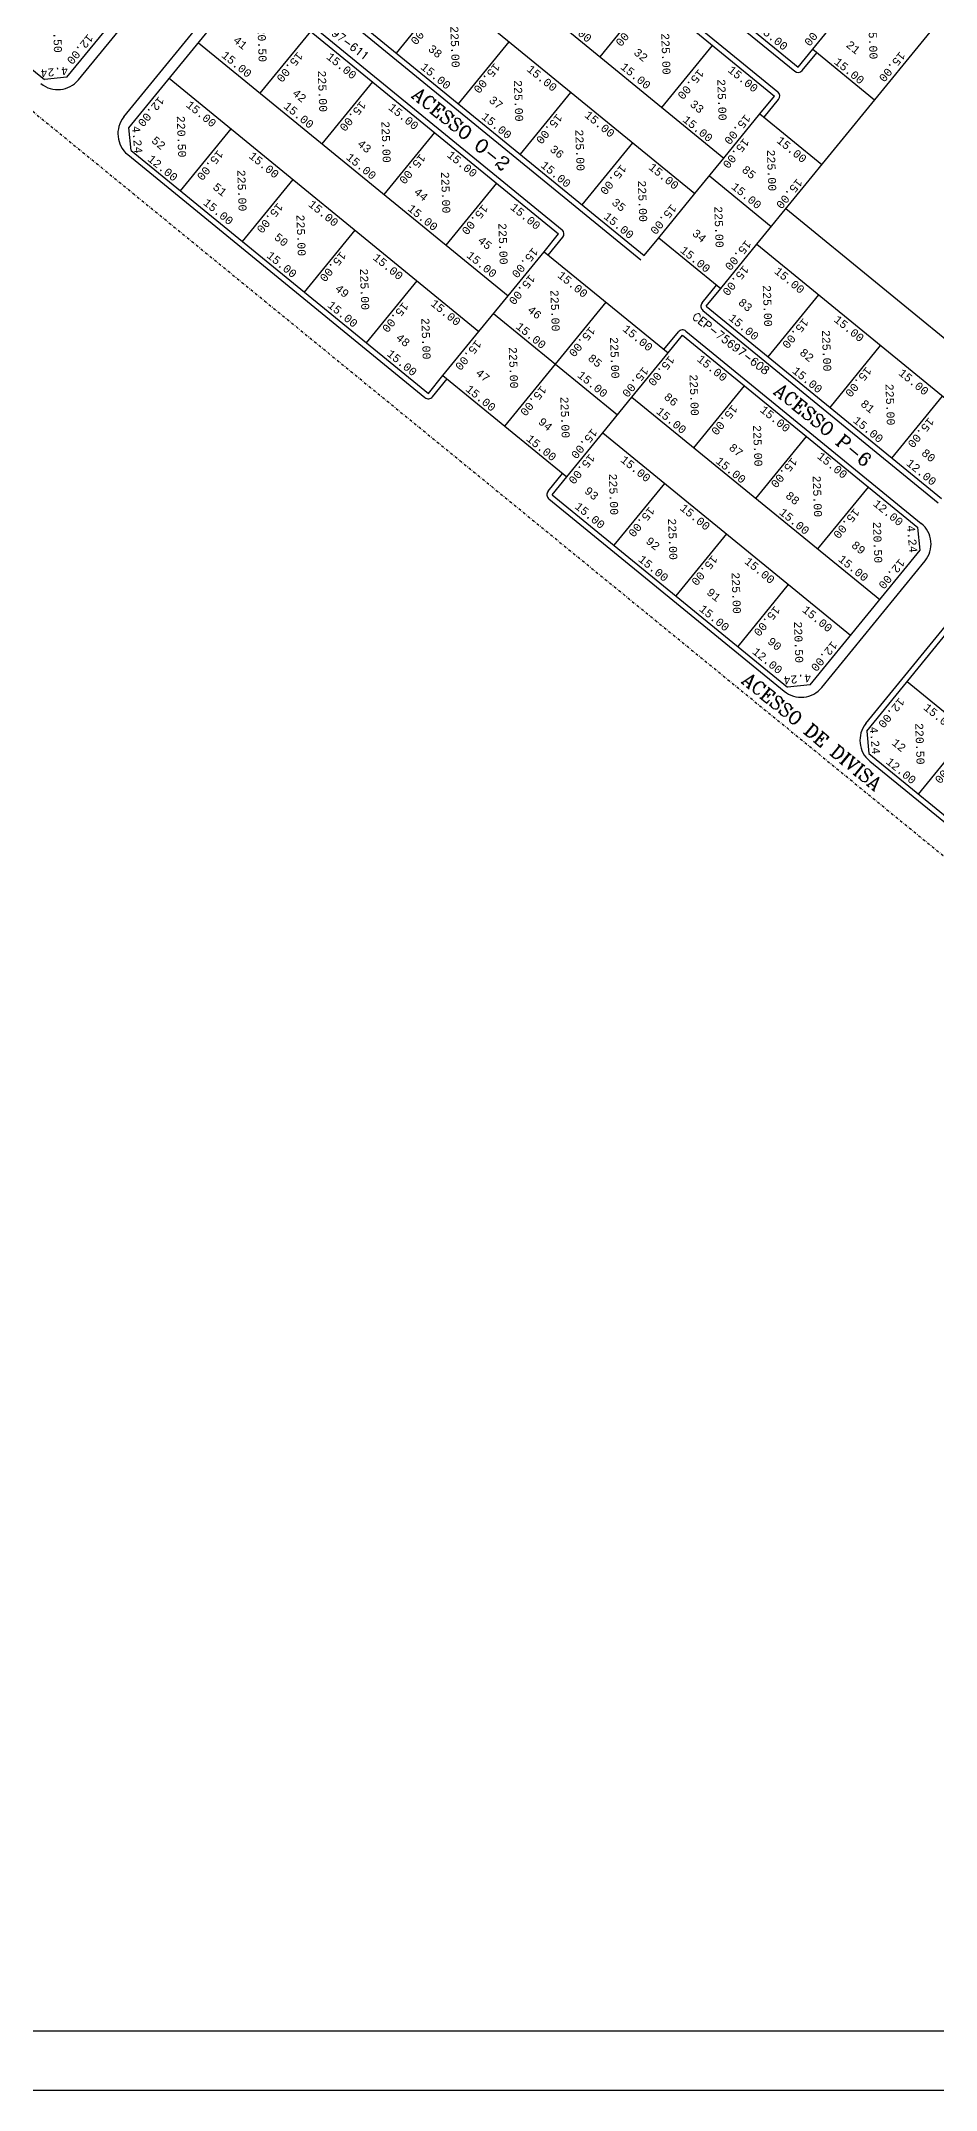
# Model space of a CAD drawing. Extents: x 8330 to 9134, y -11383 to -10245.
# Drawn here: x 8648.6 to 8816.5, y -11383.3 to -10999.2 of the extents above; entities that cross this region are included whole.
import ezdxf
from ezdxf.enums import TextEntityAlignment as Align

# ---------------------------------------------------------------- set-up
doc = ezdxf.new("R2010")
doc.units = 0
doc.header["$MEASUREMENT"] = 0
doc.linetypes.add('DASHDOT', pattern=[1, 0.5, -0.25, 0, -0.25])
doc.layers.get('0').update_dxf_attribs({"linetype": 'CONTINUOUS'})
for name, color, linetype in [('AREAS', 1, 'CONTINUOUS'), ('CEP', 6, 'CONTINUOUS'), ('LIMITES', 52, 'CONTINUOUS'), ('LOTES', 132, 'CONTINUOUS'), ('METRAGENS', 40, 'CONTINUOUS'), ('MOVEIS', 10, 'CONTINUOUS'), ('N_LOTE', 160, 'CONTINUOUS'), ('QUADRAS', 1, 'CONTINUOUS'), ('RUA', 160, 'CONTINUOUS')]:
    doc.layers.add(name, color=color, linetype=linetype)
doc.styles.add('MONOTXT', font='MONOTXT', dxfattribs={"height": 0.2})
doc.styles.add('ROMANC', font='ROMANC', dxfattribs={"height": 0.2})

msp = doc.modelspace()

# ---------------------------------------------------------------- linework, layer by layer
msp.add_line((8329.75741, -11383.29243), (9134.42366, -11383.29243))
at = {"layer": 'LIMITES', "linetype": 'DASHDOT'}
msp.add_line((8423.06429, -10829.32276), (8971.48445, -11277.44517), dxfattribs=at)
at = {"layer": 'LOTES', "linetype": 'Continuous'}
for p, q in [((8715.30818, -11001.45808), (8724.79931, -10989.84266)), ((8753.48443, -11002.14992), (8762.97558, -10990.53447)), ((8793.36274, -11000.7587), (8800.12675, -10992.48078)), ((8689.77239, -11009.00296), (8699.26354, -10997.38751)), ((8726.92361, -11010.94922), (8736.41474, -10999.3338)), ((8765.09984, -11011.64109), (8774.59098, -11000.02565)), ((8701.38783, -11018.49409), (8710.87898, -11006.87864)), ((8738.53904, -11020.44036), (8748.03017, -11008.82494)), ((8674.82701, -11027.29339), (8684.31814, -11015.67797)), ((8776.71526, -11021.13223), (8783.4793, -11012.85428)), ((8713.00326, -11027.98523), (8722.49441, -11016.36978)), ((8750.15444, -11029.93153), (8759.64559, -11018.31609)), ((8686.44245, -11036.78452), (8695.93358, -11025.1691)), ((8724.6187, -11037.47636), (8734.10985, -11025.86091)), ((8773.98815, -11024.46972), (8785.60359, -11033.96087)), ((8764.49701, -11036.08515), (8771.26102, -11027.80723)), ((8698.05788, -11046.27566), (8707.54901, -11034.66024)), ((8736.23411, -11046.96753), (8742.99814, -11038.68958)), ((8776.11245, -11045.57629), (8782.87644, -11037.2984)), ((8709.67331, -11055.7668), (8719.16444, -11044.15138)), ((8733.50699, -11050.30502), (8756.73786, -11069.28731)), ((8735.63128, -11071.41159), (8754.61357, -11048.18072)), ((8785.00075, -11058.40495), (8794.49188, -11046.78953)), ((8724.01585, -11061.92045), (8730.77986, -11053.64253)), ((8759.46496, -11065.94983), (8766.22901, -11057.67186)), ((8796.61618, -11067.89609), (8806.10731, -11056.28067)), ((8771.0804, -11075.44096), (8780.57155, -11063.82551)), ((8808.23161, -11077.38723), (8817.72274, -11065.77181)), ((8747.24672, -11080.90273), (8754.01071, -11072.62484)), ((8782.69583, -11084.9321), (8792.18698, -11073.31665)), ((8756.13502, -11093.73139), (8765.62615, -11082.11597)), ((8794.31127, -11094.42323), (8803.80242, -11082.80778)), ((8767.75045, -11103.22253), (8777.24158, -11091.60711)), ((8779.36588, -11112.71367), (8788.85701, -11101.09825)), ((8813.20546, -11140.36456), (8822.69659, -11128.74914))]:
    msp.add_line(p, q, dxfattribs=at)
at = {"layer": 'MOVEIS'}
msp.add_line((8353.82184, -11372.17809), (9112.78753, -11372.17809), dxfattribs=at)
at = {"layer": 'QUADRAS', "linetype": 'Continuous'}
for p, q in [((8722.63338, -10949.82197), (8790.00286, -11004.87059)), ((8723.26612, -10949.04761), (8790.63562, -11004.09624)), ((8718.83691, -10954.46816), (8786.20641, -11009.51679)), ((8719.46965, -10953.69378), (8786.83916, -11008.74242)), ((8593.51899, -10960.85545), (8649.27305, -11006.41293)), ((8707.02269, -10964.18537), (8776.71526, -11021.13223)), ((8701.56844, -10970.86038), (8771.26102, -11027.80723)), ((8782.87645, -11037.2984), (8833.84391, -10974.92339)), ((8653.49436, -11005.98806), (8674.13445, -10980.72836)), ((8655.67583, -11006.47919), (8675.05043, -10982.7682)), ((8693.76764, -10985.14842), (8761.13713, -11040.19703)), ((8694.40039, -10984.37406), (8761.76987, -11039.42267)), ((8690.60392, -10989.02023), (8746.358, -11034.57772)), ((8664.19382, -11013.43934), (8683.56839, -10989.72833)), ((8665.1098, -11015.47918), (8685.74985, -10990.21946)), ((8689.97118, -10989.7946), (8745.72525, -11035.35209)), ((8678.15696, -10999.51181), (8736.23411, -11046.96753)), ((8790.6356, -11004.09622), (8793.36274, -11000.7587)), ((8791.40996, -11004.72897), (8794.13711, -11001.39144)), ((8793.36274, -11000.7587), (8804.97818, -11010.24984)), ((8653.49436, -11005.98806), (8649.27309, -11006.41288)), ((8672.70271, -11006.18682), (8730.77986, -11053.64253)), ((8783.4793, -11012.85428), (8786.20641, -11009.51679)), ((8784.25367, -11013.48702), (8786.98078, -11010.14953)), ((8665.53466, -11019.7005), (8665.1098, -11015.47918)), ((8783.4793, -11012.85428), (8795.09474, -11022.34542)), ((8665.53466, -11019.7005), (8721.28871, -11065.25797)), ((8664.90192, -11020.47486), (8720.65598, -11066.03233)), ((8771.26102, -11027.80723), (8776.71527, -11021.13223)), ((8788.33069, -11030.62339), (8836.34114, -11069.85344)), ((8742.99814, -11038.68958), (8745.72528, -11035.35205)), ((8742.99814, -11038.68958), (8766.22901, -11057.67186)), ((8743.77251, -11039.32232), (8746.49962, -11035.98483)), ((8761.76987, -11039.42267), (8764.49701, -11036.08515)), ((8764.49701, -11036.08515), (8776.11245, -11045.57629)), ((8782.87644, -11037.2984), (8829.33816, -11075.26296)), ((8772.61094, -11048.28109), (8775.3381, -11044.94354)), ((8773.38531, -11048.91382), (8776.11246, -11045.57629)), ((8730.77986, -11053.64253), (8736.23411, -11046.96753)), ((8772.75255, -11049.6882), (8816.89118, -11085.75453)), ((8773.3853, -11048.91384), (8817.52389, -11084.98015)), ((8765.45465, -11057.03911), (8768.18174, -11053.70164)), ((8766.22901, -11057.67186), (8768.95611, -11054.33438)), ((8768.9561, -11054.33439), (8813.09478, -11090.40076)), ((8769.58885, -11053.56002), (8813.72749, -11089.62636)), ((8721.28874, -11065.25794), (8724.01585, -11061.92045)), ((8724.01585, -11061.92045), (8747.24672, -11080.90273)), ((8722.06308, -11065.89072), (8724.79022, -11062.55319)), ((8754.01072, -11072.62484), (8759.46496, -11065.94983)), ((8759.46496, -11065.94983), (8805.92668, -11103.91439)), ((8754.01071, -11072.62484), (8800.47243, -11110.5894)), ((8743.74521, -11083.60753), (8746.47237, -11080.26998)), ((8744.51958, -11084.24026), (8747.24673, -11080.90273)), ((8743.88682, -11085.01463), (8788.02545, -11121.08097)), ((8744.51957, -11084.24028), (8788.65816, -11120.30659)), ((8813.5196, -11094.62203), (8813.09477, -11090.40069)), ((8792.87951, -11119.88175), (8813.5196, -11094.62204)), ((8795.06097, -11120.37287), (8814.43558, -11096.66188)), ((8803.34666, -11127.1432), (8822.72123, -11103.43222)), ((8803.48827, -11128.55032), (8824.12833, -11103.29061)), ((8811.08118, -11119.25797), (8880.77375, -11176.20483)), ((8792.87951, -11119.88175), (8788.65823, -11120.30658)), ((8803.48827, -11128.55032), (8803.91311, -11132.77165)), ((8803.91311, -11132.7716), (8871.28261, -11187.82025)), ((8804.05475, -11134.17872), (8870.64987, -11188.59461))]:
    msp.add_line(p, q, dxfattribs=at)
for centre, radius, start, end in [((8651.80402, -11003.31547), 5, 230.7472278, 320.7472028), ((8790.6356, -11004.09622), 1, 230.7473389, 320.7471556), ((8786.20642, -11009.51678), 1, 320.747275, 50.7472361), ((8668.06563, -11016.60305), 5, 140.7472528, 230.7472222), ((8745.72526, -11035.35208), 1, 320.7472472, 50.7472167), ((8773.3853, -11048.91383), 1, 140.7470889, 230.7471444), ((8768.9561, -11054.33438), 1, 50.7472028, 140.7472139), ((8721.28872, -11065.25797), 1, 230.7471972, 320.7472278), ((8744.51957, -11084.24027), 1, 140.7471444, 230.7472361), ((8810.56377, -11093.49817), 5, 320.7471889, 50.7472417), ((8791.18916, -11117.20916), 5, 230.7472194, 320.7472583), ((8807.21847, -11130.30691), 5, 140.7472722, 230.7472028)]:
    msp.add_arc(centre, radius, start, end, dxfattribs=at)

# ---------------------------------------------------------------- texts
at = {"layer": 'AREAS', "linetype": 'Continuous', "style": 'MONOTXT'}
for s, p in [('220.50', (8650.81739, -10993.64754)), ('220.50', (8689.20108, -10995.39005)), ('225.00', (8725.40193, -10996.44026)), ('225.00', (8803.76496, -10994.86951)), ('225.00', (8764.95093, -10997.75366)), ('225.00', (8700.56179, -11004.75903)), ('225.00', (8737.31643, -11006.54572)), ('225.00', (8775.45818, -11006.36596)), ('220.50', (8674.10961, -11013.26256)), ('225.00', (8712.47629, -11014.26395)), ('225.00', (8748.83044, -11015.80894)), ('225.00', (8784.77388, -11019.58418)), ('225.00', (8685.44426, -11023.36802)), ('225.00', (8723.65755, -11023.74611)), ('225.00', (8760.57544, -11025.35311)), ('225.00', (8774.89923, -11030.19596)), ('225.00', (8696.5362, -11031.7667)), ('225.00', (8734.40836, -11033.35936)), ('225.00', (8708.4507, -11041.87216)), ('225.00', (8744.17035, -11045.88128)), ('225.00', (8784.00256, -11044.98845)), ('225.00', (8719.96471, -11051.13538)), ('225.00', (8795.0945, -11053.38713)), ('225.00', (8736.36757, -11056.58376)), ('225.00', (8755.34921, -11054.72445)), ('225.00', (8770.25436, -11061.7059)), ('225.00', (8807.009, -11063.49259)), ('225.00', (8746.0335, -11065.89475)), ('225.00', (8782.16886, -11071.21082)), ('225.00', (8755.13683, -11080.31489)), ('225.00', (8793.35012, -11080.69298)), ('225.00', (8766.22877, -11088.71357)), ('220.50', (8804.6532, -11089.32402)), ('225.00', (8778.14327, -11098.81903)), ('220.50', (8789.8412, -11108.0343)), ('220.50', (8812.58121, -11127.07842))]:
    msp.add_text(s, height=1.5, rotation=271.9987528, dxfattribs=at).set_placement(p)
at = {"layer": 'CEP', "linetype": 'Continuous', "style": 'ROMANC'}
for s, p in [('CEP-75697-611', (8695.51352, -10992.18001)), ('CEP-75697-608', (8770.62999, -11051.13794))]:
    msp.add_text(s, height=1.5, rotation=322.3256083, dxfattribs=at).set_placement(p)
at = {"layer": 'METRAGENS', "linetype": 'Continuous', "style": 'MONOTXT'}
for s, rotation, p in [('15.00', 230.7472389, (8721.93361, -10994.10436)), ('15.00 ', 320.7472222, (8746.12736, -10995.48913)), ('15.00', 230.7472389, (8760.37087, -10994.40152)), ('15.00 ', 320.7472222, (8782.89703, -10996.98364)), ('15.00', 230.7472389, (8795.74101, -10994.34411)), ('12.00', 230.7472389, (8657.46629, -10997.77922)), ('15.00 ', 320.7472222, (8682.36352, -11002.07914)), ('15.00', 230.7472389, (8696.79894, -11001.12723)), ('15.00 ', 320.7472222, (8702.02919, -11002.3793)), ('15.00 ', 320.7472222, (8719.6952, -11004.29389)), ('15.00', 230.7472389, (8733.74798, -11003.20928)), ('15.00 ', 320.7472222, (8739.61944, -11004.6941)), ('15.00 ', 320.7472222, (8757.18649, -11004.26675)), ('15.00 ', 320.7472222, (8777.3206, -11004.84974)), ('15.00 ', 320.7472222, (8797.24324, -11003.31349)), ('15.00', 230.7472389, (8809.74405, -11001.07204)), ('15.00', 230.7472389, (8771.99893, -11004.35118)), ('12.00', 230.7472389, (8670.77815, -11009.47571)), ('15.00 ', 320.7472222, (8675.71804, -11011.39114)), ('15.00 ', 320.7472222, (8694.00551, -11011.61912)), ('15.00', 230.7472389, (8708.61332, -11010.33221)), ('15.00 ', 320.7472222, (8713.65725, -11011.88444)), ('15.00 ', 320.7472222, (8731.10909, -11013.59892)), ('15.00', 230.7472389, (8745.45272, -11012.71143)), ('15.00 ', 320.7472222, (8750.4326, -11013.29876)), ('15.00 ', 320.7472222, (8768.8433, -11014.15833)), ('15.00', 230.7472389, (8780.75571, -11012.82201)), ('15.00', 230.7472389, (8681.85423, -11019.52544)), ('15.00', 230.7472389, (8780.47623, -11017.29013)), ('15.00 ', 320.7472222, (8786.45, -11018.06794)), ('12.00 ', 320.7472222, (8668.49797, -11021.53394)), ('15.00 ', 320.7472222, (8687.48366, -11020.96148)), ('15.00 ', 320.7472222, (8705.71977, -11021.21037)), ('15.00', 230.7472389, (8719.79089, -11020.22282)), ('15.00 ', 320.7472222, (8724.64975, -11020.77532)), ('15.00 ', 320.7472222, (8742.22261, -11022.70384)), ('15.00', 230.7472389, (8757.4664, -11022.22369)), ('15.00 ', 320.7472222, (8762.44988, -11023.07279)), ('15.00 ', 320.7472222, (8777.9727, -11026.72494)), ('15.00', 230.7472389, (8790.47351, -11024.85583)), ('15.00 ', 320.7472222, (8678.91497, -11029.71497)), ('15.00', 230.7472389, (8693.06788, -11029.4308)), ('15.00 ', 320.7472222, (8698.63897, -11030.01513)), ('15.00 ', 320.7472222, (8717.26163, -11030.81557)), ('15.00', 230.7472389, (8731.50514, -11029.72796)), ('15.00 ', 320.7472222, (8736.53075, -11030.58832)), ('15.00', 230.7472389, (8766.87528, -11029.67056)), ('15.00 ', 320.7472222, (8754.0313, -11032.31009)), ('15.00 ', 320.7472222, (8690.82947, -11039.62033)), ('15.00', 230.7472389, (8704.88225, -11038.53572)), ('15.00 ', 320.7472222, (8728.32076, -11039.59319)), ('15.00', 230.7472389, (8740.89742, -11037.8159)), ('15.00 ', 320.7472222, (8768.37751, -11038.63994)), ('15.00', 230.7472389, (8780.87832, -11036.39849)), ('15.00 ', 320.7472222, (8710.75371, -11040.02054)), ('15.00 ', 320.7472222, (8745.38068, -11043.34111)), ('15.00', 230.7472389, (8780.41253, -11041.14587)), ('15.00 ', 320.7472222, (8786.04196, -11042.58191)), ('15.00', 230.7472389, (8740.33848, -11042.84254)), ('15.00 ', 320.7472222, (8702.24336, -11048.92536)), ('15.00', 230.7472389, (8716.58699, -11048.03787)), ('15.00 ', 320.7472222, (8721.56687, -11048.6252)), ('15.00 ', 320.7472222, (8777.47327, -11051.3354)), ('15.00 ', 320.7472222, (8737.55548, -11052.92895)), ('15.00', 230.7472389, (8751.6105, -11052.61657)), ('15.00 ', 320.7472222, (8757.58427, -11053.39438)), ('15.00', 230.7472389, (8791.62618, -11051.05123)), ('15.00 ', 320.7472222, (8797.19727, -11051.63556)), ('15.00 ', 320.7472222, (8713.35688, -11058.03028)), ('15.00', 230.7472389, (8730.2775, -11055.12989)), ('15.00', 230.7472389, (8766.49151, -11058.0741)), ('15.00 ', 320.7472222, (8771.53544, -11059.04691)), ('15.00 ', 320.7472222, (8749.10697, -11062.05138)), ('15.00', 230.7472389, (8761.60778, -11060.18227)), ('15.00 ', 320.7472222, (8789.38777, -11061.24076)), ('15.00', 230.7472389, (8803.44055, -11060.15615)), ('15.00 ', 320.7472222, (8809.31201, -11061.64097)), ('15.00 ', 320.7472222, (8728.1466, -11064.65778)), ('15.00', 230.7472389, (8742.48109, -11063.69379)), ('15.00 ', 320.7472222, (8763.88439, -11068.84525)), ('15.00', 230.7472389, (8778.30589, -11067.27908)), ('15.00 ', 320.7472222, (8783.34982, -11068.55205)), ('15.00 ', 320.7472222, (8800.80166, -11070.54579)), ('15.00 ', 320.7472222, (8739.51178, -11073.96638)), ('15.00', 230.7472389, (8752.01259, -11071.72493)), ('15.00', 230.7472389, (8815.14529, -11069.6583)), ('15.00', 230.7472389, (8751.5468, -11076.47231)), ('15.00 ', 320.7472222, (8757.17623, -11077.90835)), ('15.00 ', 320.7472222, (8775.03971, -11078.15724)), ('15.00', 230.7472389, (8789.48346, -11077.16969)), ('15.00 ', 320.7472222, (8794.06285, -11077.25676)), ('12.00 ', 320.7472222, (8810.77096, -11078.5558)), ('15.00 ', 320.7472222, (8748.60754, -11086.66184)), ('15.00', 230.7472389, (8762.76045, -11086.37767)), ('15.00 ', 320.7472222, (8768.33154, -11086.962)), ('15.00 ', 320.7472222, (8786.9542, -11087.76244)), ('15.00', 230.7472389, (8801.19771, -11086.67483)), ('12.00 ', 320.7472222, (8804.54244, -11086.14262)), ('15.00 ', 320.7472222, (8760.52204, -11096.5672)), ('15.00', 230.7472389, (8774.57482, -11095.48259)), ('15.00 ', 320.7472222, (8780.44628, -11096.96741)), ('15.00 ', 320.7472222, (8798.01333, -11096.54006)), ('12.00', 230.7472389, (8809.67792, -11096.12392)), ('15.00 ', 320.7472222, (8771.93593, -11105.87223)), ('15.00', 230.7472389, (8786.27956, -11104.98474)), ('15.00 ', 320.7472222, (8791.25944, -11106.0375)), ('12.00', 230.7472389, (8797.00853, -11111.57619)), ('12.00 ', 320.7472222, (8781.90523, -11113.88224)), ('12.00', 230.7472389, (8809.62239, -11122.17454)), ('15.00 ', 320.7472222, (8814.00334, -11124.36921)), ('12.00 ', 320.7472222, (8806.96958, -11134.51203)), ('15.00', 230.7472389, (8820.23268, -11132.59661))]:
    msp.add_text(s, height=1.5, rotation=rotation, dxfattribs=at).set_placement(p)
for rotation, p in [(185.7473861, (8651.07984, -11004.26907)), (275.7480056, (8665.94886, -11017.75802)), (275.7480056, (8811.25979, -11092.6178)), (185.7473861, (8790.43577, -11118.06604)), (275.7480056, (8804.28901, -11130.37042))]:
    msp.add_text('4.24', height=1.5, rotation=rotation, dxfattribs=at).set_placement(p, align=Align.CENTER)
at = {"layer": 'N_LOTE', "linetype": 'Continuous', "style": 'MONOTXT'}
for s, p in [('41', (8684.54531, -10999.27762)), ('38', (8721.0969, -11000.89207)), ('21', (8799.49058, -11000.15217)), ('32', (8759.65898, -11001.56858)), ('42', (8695.63532, -11009.20389)), ('37', (8732.51078, -11010.49724)), ('33', (8770.18574, -11011.24951)), ('52    ', (8669.21709, -11018.07386)), ('43', (8707.82264, -11018.70315)), ('36', (8743.92467, -11019.70221)), ('85', (8779.94057, -11023.56362)), ('51', (8680.71716, -11026.81341)), ('44', (8718.43554, -11027.70802)), ('35', (8755.53497, -11029.67479)), ('34', (8770.62485, -11035.47862)), ('50', (8692.23117, -11036.21851)), ('45', (8730.42062, -11036.80193)), ('49', (8703.64505, -11045.82368)), ('46', (8739.73634, -11049.83396)), ('83', (8779.27546, -11048.43384)), ('48', (8715.05894, -11055.02865)), ('85', (8751.07484, -11058.89006)), ('82', (8790.78947, -11057.83894)), ('47', (8730.0229, -11061.65014)), ('86', (8765.32789, -11066.15076)), ('81', (8802.20335, -11067.44411)), ('94', (8741.75912, -11070.80506)), ('87', (8777.51521, -11075.65002)), ('80', (8813.61724, -11076.64908)), ('93', (8750.40973, -11083.76028)), ('88', (8788.12811, -11084.65489)), ('92', (8761.92374, -11093.16538)), ('89', (8800.48582, -11093.93497)), ('91', (8773.33762, -11102.77055)), ('90', (8784.75151, -11111.97552)), ('12   ', (8808.06132, -11130.95886))]:
    msp.add_text(s, height=1.5, rotation=320.7472222, dxfattribs=at).set_placement(p)
at = {"layer": 'RUA', "linetype": 'Continuous', "style": 'ROMANC'}
for s, p in [('ACESSO O-2', (8717.99471, -11009.59355)), ('ACESSO P-6', (8785.87731, -11065.11379)), ('ACESSO DE DIVISA', (8779.88721, -11119.33679))]:
    msp.add_text(s, height=2.5, rotation=320.7472222, dxfattribs=at).set_placement(p)

doc.saveas('drawing.dxf')
